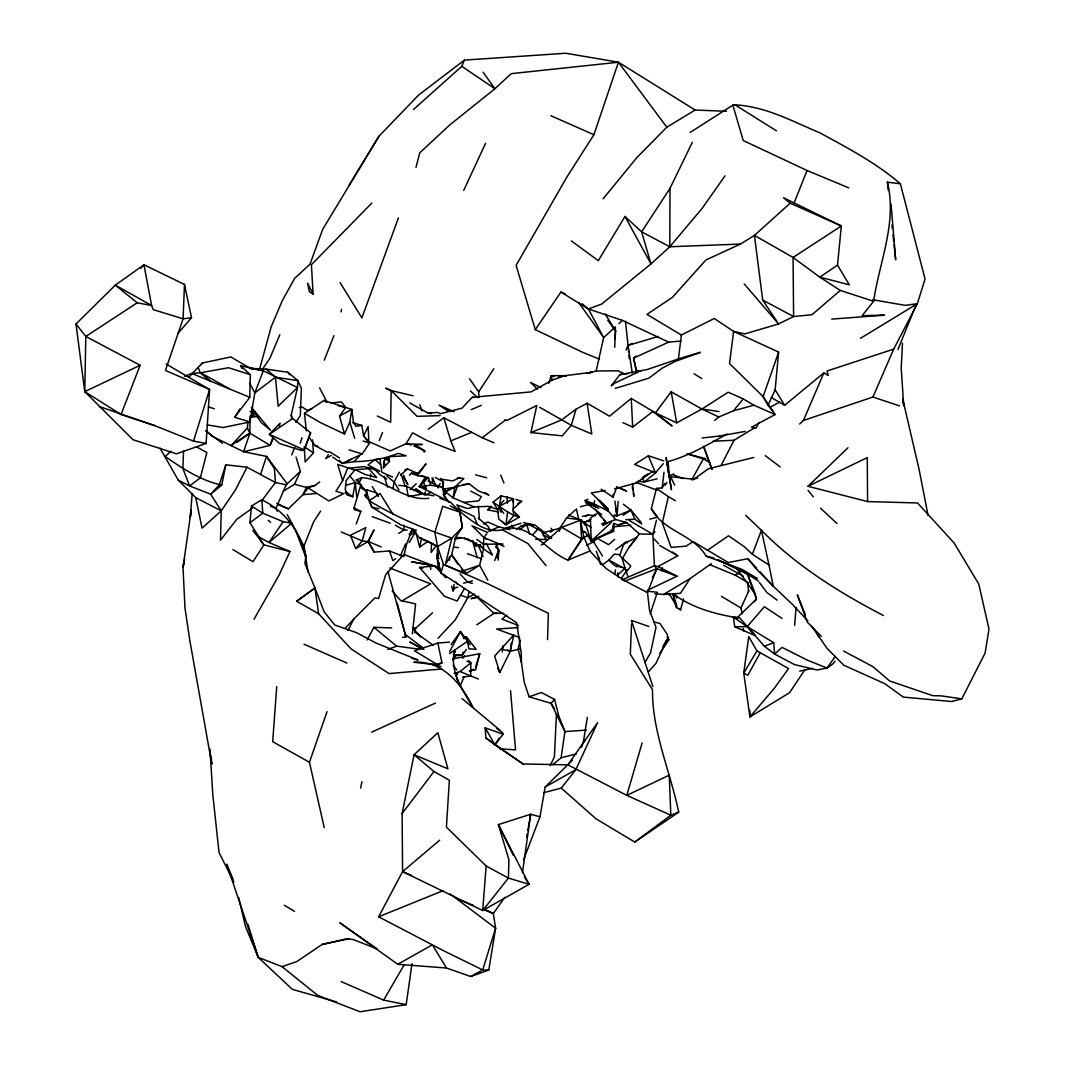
<?xml version="1.0" encoding="UTF-8"?>
<svg xmlns="http://www.w3.org/2000/svg" width="1065" height="1065" viewBox="0 0 1065 1065"><rect width="100%" height="100%" fill="white"/><g stroke="black" fill="none" stroke-linecap="round" stroke-linejoin="round"><path stroke-width="1.5" d="M599.542 359.224L582.688 352.329L535.282 329.644L560.936 292.063L588.426 308.996L601.619 304.111L650.968 263.934L669.805 246.761L670.005 188.345L692.357 142.271M250.049 416.042L249.876 433.189L243.592 451.746L211.975 436.184L206.317 430.779M493.854 368.743L478.664 391.84L478.944 397.312M462.569 677.18L470.677 675.969L470.876 662.816L468.547 660.58M370.607 477.107L370.66 474.058M413.113 395.794L391.174 390.575L385.743 388.246L391.174 390.575L390.655 422.299L377.303 416.016M166.193 364.07L209.592 389.51L206.104 443.453L176.431 453.823L133.045 439.738L84.761 391.627L85.812 336.46L76.001 324L115.3 285.154L143.975 264.772L184.485 284.462L191.514 317.716L177.682 333.718M513.21 510.801L513.437 498.74L501.109 495.851L493.028 502.201L497.621 509.416L498.793 519.094L506.008 524.792L519.48 516.964L513.21 510.801L513.889 515.46L506.008 524.792L507.579 511.866L493.028 502.201M191.154 374.561L202.363 362.992L230.812 356.948L250.262 368.33L263.321 370.766L254.801 392.932L249.956 421.966L234.686 417.28L249.782 397.298L250.302 374.654L240.584 365.734L263.321 370.766L297.508 387.58L291.238 414.991L291.477 418.172M296.043 457.045L300.37 471.382L286.152 484.761L275.436 482.525L247.027 467.215L235.365 490.086L221.227 510.867L220.495 540.155L236.789 519.307L252.512 508.125M554.599 708.891L551.031 703.326L529.079 696.79L524.233 682.279L521.437 662.483L521.264 653.204L516.618 622.719L440.977 572.917L437.183 558.419L437.542 546.611L434.879 532.407L442.694 506.301L459.907 512.172L462.33 527.361L455.54 537.572L451.68 554.812L445.543 564.077L451.84 538.065L462.33 527.361L459.827 511.599C471.981 520.772 485.786 533.964 502.214 529.691C529.824 520.905 545.466 551.271 567.991 560.123L589.943 551.004L606.185 568.617L625.168 580.931L647.493 592.619L649.57 610.471L656.013 627.325L650.555 652.805L644.897 662.55M547.543 639.612L548.355 613.294L487.757 583.766L443.453 564.357L437.542 546.611L431.192 542.817M631.545 624.063L630.32 654.203L652.499 689.721C652.113 731.935 670.284 771.353 678.698 812.156L634.767 842.056L596.081 818.852L561.268 788.113L543.776 792.666M183.526 451.028L182.9 468.48L189.61 485.946L210.684 494.213L221.227 510.867L202.03 528.134L195.76 497.648L178.281 480.182L159.99 448.099M184.485 284.462L183.087 318.821L165.421 370.46L209.592 389.51L193.511 441.123L154.571 425.561L99.471 406.59M404.061 525.178L403.848 530.011L398.63 533.459M483.71 543.523L483.43 549.487L479.609 565.235L487.823 580.305M556.436 714.069L554.426 756.776L550.192 765.722M431.551 543.27L431.099 552.429L435.851 546.225M502.88 543.975L483.483 544.268L483.816 537.479L486.772 533.791M902.468 343.236L901.216 368.051L903.706 405.725L902.721 398.976L919.202 469.905L928.028 515.34M614.731 347.23L615.477 327.754M276.727 686.566L272.68 741.706L309.449 762.26L324.226 827.625M601.153 489.248L613.054 497.209L613.28 494.253M618.179 501.349L617.074 515.819L613.839 515.993M794.663 625.301L796.034 607.423M486.159 865.991L482.698 910.535L402.597 871.609L402.117 813.54L414.072 754.752L437.861 732.733L447.886 768.797L414.072 754.752L433.961 771.526L449.35 780.232L446.421 827.132L486.159 865.991L508.404 878.079L529.065 884.309L482.698 910.535L508.404 878.079L508.91 859.708L498.393 824.603L530.689 814.259L539.955 816.788L545.187 786.995L572.477 760.17M615.024 339.123L615.663 331.042L605.266 314.029M498.021 558.22L498.7 550.059L496.423 545.147L499.698 544.148L502.64 545.04M192.246 493.361L190.182 517.417L191.247 512.545M586.269 545.4L593.578 541.859L597.225 538.264L613.6 531.408L614.012 526.776L630.773 525.258M254.003 619.284L279.097 575.047L289.973 551.51L263.84 544.881L249.942 522.715L251.447 506.035L261.804 499.711C285.713 511.852 299.518 530.809 306.201 556.569M398.35 453.384L406.204 455.807L389.178 456.659L389.457 461.425L383.427 467.801L384.785 458.429M773.257 411.716L767.985 405.326L775.147 389.817L778.635 352.089L733.639 331.428L714.256 318.475L681.374 335.036L678.432 358.798L700.464 352.329L675.037 361.488L662.19 368.157L648.904 378.142L615.29 388.366M412.381 633.848L415.603 603.882L400.72 600.567L392.213 591.008M438.673 566.048L438.354 569.296L439.046 568.058M681.374 335.036L646.974 314.401L672.548 297.228L705.922 259.953L740.495 244.058L754.419 235.405L793.066 257.45L819.784 277.14L849.311 284.808L837.516 265.158L841.337 225.98L783.56 197.77L790.203 203.175L841.337 225.98L793.066 257.45L793.598 316.531L778.568 323.96L744.834 333.891L733.639 331.428L729.538 363.551L763.126 396.659L775.147 414.525L751.437 427.251L756.07 428.05L759.052 422.366M559.431 531.249L559.817 527.974M480.621 544.561L476.002 546.092L476.348 542.817M498.247 560.057L498.7 550.059L495.425 546.598M511.24 643.154L510.295 651.261L499.765 672.561L497.674 668.274M273.386 437.901L270.111 445.356L249.876 433.189L247.36 427.97L248.092 421.7M657.438 516.698L651.341 508.804L656.413 488.449L662.15 487.837L663.988 472.274M654.882 531.861L652.858 534.271L639.306 533.938L626.633 522.569L615.543 519.507L608.328 511.12L594.163 503.878L594.536 500.776M799.669 424.016L803.436 420.462L872.927 397.032L893.681 349.134L917.351 303.685L925.059 279.083L900.378 183.766L887.385 182.168C897.382 222.226 879.384 261.963 873.606 301.288L862.144 315.653L884.429 315.16L831.738 319.101M432.204 482.804L432.803 478.172L435.132 484.335M238.746 897.702L245.483 926.483L258.196 957.329L282.025 966.634L317.809 995.469L360.077 1011.75L406.191 1004.668L411.969 963.679M522.449 872.688L530.689 814.259L527.814 830.514M383.427 467.801L384.558 459.987M439.299 562.826L438.354 569.296L437.143 556.063L438.141 551.244M502.161 652.073L503.093 645.55M576.258 753.927L561.109 757.787L564.929 731.615L558.792 716.026L554.532 699.359L541.379 692.53L529.079 696.79M366.893 489.7L365.788 497.169L365.042 495.145L367.452 493.082M454.822 486.878L453.118 497.861L474.071 506.887L488.529 506.381L497.621 509.416M591.727 538.078L591.248 541.153L612.348 530.437L614.172 524.206M612.348 530.437L613.373 523.953M388.805 460.2L389.311 457.031M587.334 717.504L583.221 742.917L567.938 764.843L523.048 763.978L496.237 745.793M304.497 413.313L321.191 422.978L344.528 434.014L349.786 422.099L351.849 409.426L324 400.44L304.497 413.313L306.307 430.899M282.025 966.634L296.895 961.522L322.083 944.469L347.403 938.664L353.234 939.556L377.05 948.888L339.855 922.783L397.738 964.291L446.475 968.005L470.703 976.525L488.782 970.069L495.624 928.214L493.321 913.53L504.77 897.316M501.109 495.851L499.352 506.288L513.437 498.74L512.758 501.841M661.831 570.867L662.377 567.658M451.627 586.136L452.998 590.915L454.116 584.472M526.656 837.01L527.242 833.762M341.026 311.912L341.492 309.343M345.233 492.736L347.576 495.025L352.715 496.796L355.284 482.618L350.092 476.148M392.945 488.569L394.143 482.046L399.255 472.181M614.651 574.501L615.557 569.828M184.338 560.656L183.007 567.352L184.991 608.128L189.943 641.236L211.829 764.191L211.136 756.11M225.847 464.793L219.177 485.054L210.684 494.213L221.746 485.068L225.847 464.793L247.027 467.215M184.644 559.298L183.007 567.352L191.234 510.082M463.022 652.02L462.37 655.135L454.143 655.814M427.731 541.486L419.663 547.117L421.607 537.852M360.582 788.087L361.967 781.67M775.147 414.525L753.86 405.206L743.224 398.882L728.194 392.213L701.928 409.053L676.701 422.832L655.454 412.887L631.252 398.416L609.539 416.202L587.121 403.236L576.085 409.16L571.266 425.281L562.307 435.865L530.889 432.59L536.827 405.432L506.9 420.462L505.209 419.57M586.722 373.189L596.174 371.019L603.655 337.618L615.384 326.862M656.413 488.449L668.354 496.649L662.323 522.915L671.083 547.397L686.033 546.159L693.169 541.619L728.26 562.546L747.816 558.712L756.669 568.284M345.739 485.267L355.284 482.618L360.809 484.695L354.246 507.299L354.259 509.709L360.862 511.386L356.269 523.874M469.212 591.661L467.695 597.838L455.181 619.976L438.061 638.268M414.644 632.69L415.776 628.097L432.55 612.828M520.346 639.919L518.109 648.865L521.437 662.483M452.731 658.876L479.743 653.684L475.629 669.872L469.425 670.764M647.36 590.343L677.034 576.192L656.786 568.723L654.429 565.768L652.858 534.271L656.493 520.186M415.976 167.338L419.783 152.788L449.656 125.031L494.932 88.741L511.24 73.658L618.446 62.223L695.112 110.014L726.45 111.292M672.907 594.35L676.208 606.983L680.508 610.059L683.57 598.836M279.283 426.213L280.135 423.138L269.339 434.374L279.709 443.612L301.502 450.468L304.177 449.949L310.621 432.789L292.662 418.505L291.238 414.991M440.977 572.917L443.453 564.357M642.128 742.904L626.792 795.369L670.83 815.204L678.698 812.156M575.313 509.975L566.726 517.776L559.764 528.253L543.829 532.58L543.177 534.776L546.491 540.181M496.45 557.581L498.7 550.059L494.719 560.563M548.808 383.307L551.098 375.639L564.716 375.692L591.794 372.297L586.975 373.322M475.629 666.983L479.743 653.684M259.421 369.755L271.149 326.888L282.238 300.769L294.579 278.458L310.022 264.16L322.668 229.388L378.98 136.2L418.478 95.171L464.367 60.119L565.821 53.25L618.446 62.223L666.81 127.201L636.857 157.633L603.083 198.822M650.302 613.76L657.318 592.273L647.507 591.221M300.197 443.373L302.034 437.782M260.739 473.912L266.53 456.392L243.592 451.746L270.111 445.356L273.252 436.504M535.282 329.644L516.112 265.345L566.766 177.256L593.897 134.722L618.446 62.223M416.375 530.37L400.799 524.845L371.898 507.233L366.746 492.656L359.185 482.764L361.834 477.626C385.517 479.21 403.848 501.189 428.756 498.327M437.183 558.419L438.194 555.464M309.449 762.26L327.022 711.686M778.635 352.089L763.126 396.659L767.985 405.326M449.443 642.128L437.861 643.074L414.458 650.795L437.928 664.959L413.886 662.244C442.321 660.233 461.904 684.223 472.927 707.453C462.729 690.293 449.017 670.604 454.768 649.876M627.165 542.91L625.887 542.298L623.944 543.523L619.657 555.611L630.786 565.941L626.327 572.291L627.924 576.152M424.19 494.879L425.348 491.764M613.054 497.209L617.061 486.425M581.45 747.404L583.061 743.077M457.804 485.467L453.118 497.861L445.37 491.817L449.004 489.381M398.416 217.912L361.887 317.903L340.094 282.598M807.869 620.935L792.493 604.467L773.27 586.229L768.983 565.009L752.369 554.253L761.448 530.317L745.766 515.34M523.527 860.014L539.955 816.788M413.886 530.33L411.276 531.994L406.684 543.935L403.702 556.569L389.484 550.951L374.188 552.109L368.117 541.579L362.22 540.913L341.213 531.954M154.571 425.561L121.024 414.525L140.141 365.255L85.812 336.46L137.212 302.793L151.603 305.509L153.24 309.635L183.087 318.821L191.514 317.716M310.621 432.789L304.177 449.949L269.339 434.374L292.662 418.505M647.493 592.619L656.786 568.723L625.168 580.931L623.078 580.172M324.266 360.21L333.931 335.661M379.286 440.577L382.508 432.443M793.957 203.322L807.057 170.493L743.224 140.527L732.866 105.115L735.05 104.876C765.575 106.367 792.44 121.397 820.023 132.899C847.846 148.075 876.229 162.998 900.378 183.766M308.051 572.171L303.951 546.065L313.736 521.624L320.632 511.08M439.02 558.646L437.143 556.063L438.367 553.028M283.41 491.125L294.552 484.216L308.051 487.916L328.819 500.909L343.822 493.614L335.914 491.258L342.65 480.595L347.563 468.387L364.217 466.616L379.872 471.236L367.997 464.952L375.04 459.508L379.939 458.656L381.869 472.314L392.652 477.08M897.941 349.586L915.913 305.229M460.333 685.793L464.007 676.847M291.704 454.928L294.859 447.367M413.5 109.469L461.784 66.323L464.367 60.119M279.815 334.73L269.884 358.306L262.562 369.076M803.436 420.462L823.831 372.91L828.211 375.426L826.999 371.006L893.681 349.134M277.193 511.28L276.021 508.245L286.152 484.761M400.373 555.823L405.605 543.882M437.143 556.063L438.447 553.134M626.047 349.906L628.03 345.446L625.475 321.284M294.552 484.216L300.37 471.382M673.732 473.965L669.818 475.642M742.172 613.813L740.96 607.982L748.921 590.529M653.577 621.814L659.954 623.464L667.103 634.154L668.807 639.919L666.81 639.812L655.973 663.375L648.425 671.815M561.268 788.113L575.832 769.675L597.585 722.616L583.221 742.917L584.858 740.282M463.741 190.329L485.573 143.336M652.419 577.656L656.786 568.723M368.117 541.579L373.908 530.117L368.117 541.579L355.75 548.542L350.398 535.269L365.828 527.614L362.22 540.913L355.75 548.542M811.583 626.047L827.092 648.399L843.746 665.199L884.855 683.717L903.293 697.096L951.657 701.516L961.802 698.866L985.098 653.111L988.999 629.122L978.775 584.059L954.12 543.017L917.524 502.96L867.576 501.575L807.976 486.292L847.966 447.753M721.125 465.325L734.038 440.271L754.872 427.624M347.936 630.374L353.833 619.005L374.96 597.851L378.607 598.557L385.676 574.607L403.875 554.466L439.912 568.297M488.782 970.069L482.711 969.962L444.052 950.965L378.621 916.779L402.597 871.609L439.699 840.178M367.132 639.959L373.921 627.298L391.707 627.937M449.643 651.62L460.493 631.505L470.224 644.698M410.797 531.901L412.315 529.105M691.718 479.862L703.273 458.948L709.862 462.316M760.144 653.005L747.79 675.29L743.756 673.08L748.748 636.59L756.935 650.888L788.593 668.554L773.962 688.709L749.933 716.931L743.756 673.08L756.935 650.888M665.292 485.187L666.863 482.432M662.896 646.601L666.81 639.812M464.473 588.479L457.191 601.019L444.385 596.267L419.597 567.459L433.229 566.008M341.213 981.611L383.626 1000.102L404.234 964.73M639.306 533.938L628.763 547.65L622.213 558.766L626.327 572.291M437.715 487.584L440.178 483.404M409.173 542.578L415.656 531.701L419.663 547.117M740.495 244.058L669.805 246.761L641.623 231.837L624.982 216.461L598.29 260.685L571.412 240.93M378.98 136.2L349.134 185.057M452.918 660.1L455.501 655.867M234.686 417.28L239.865 409.027M662.15 487.837L664.8 483.616M499.192 738.178L494.892 744.874L485.84 737.912L485.174 727.808L503.079 734.264L494.892 744.874L485.174 727.808M444.265 499.019L419.291 486.599L425.601 476.867L420.888 475.669M452.998 590.915L455.088 587.707L457.79 587.214M670.005 188.345L641.623 231.837L650.968 263.934L624.982 216.461M711.287 563.731L690.08 578.575L680.455 593.298L663.562 594.456L654.895 593.751M804.914 669.645L789.631 692.663L749.933 716.931L749.866 710.408M295.79 422.352L300.29 415.656L301.382 388.312L297.88 380.618L287.883 372.244L266.25 369.156L250.262 368.33L253.51 369.009M659.728 653.417L668.807 639.919L667.103 637.11M332.719 457.218L342.198 463.395L362.246 453.943L369.528 443.147L363.604 435.771L361.767 425.441L352.409 422.539M621.734 577.802L627.019 570.001L624.29 569.069M289.973 551.51L269.006 542.471L291.704 523.221L283.144 521.69L269.006 542.471L259.048 537.08L253.017 530.37L263.84 544.881L253.004 561.694L232.876 549.58M455.94 676.222L457.71 673.626M328.353 454.702L325.69 458.589L331.268 455.394M724.999 175.871L702.021 208.514L669.805 246.761M835.186 656.493L827.052 668.035L817.081 669.991L794.53 664.6L774.614 654.096L764.351 646.242L739.483 617.607L733.359 617.154L734.757 626.779L755.471 635.712L747.204 626.633L733.359 617.154M257.823 416.601L251.247 416.987L255.001 411.702M451.134 644.618L460.493 631.505L463.235 637.016M344.528 434.014L339.509 416.069L345.699 407.469L341.439 401.878L330.749 403.089M189.037 377.383L191.9 373.495L199.954 372.803M753.86 405.206L733.466 410.81L718.808 416.987L701.928 409.053L671.19 391.787L655.454 412.887L672.028 425.96L652.925 411.436L632.677 427.078L622.918 422.659M261.324 501.282L275.436 482.525L274.424 468.826L266.53 456.392L287.164 483.79M402.117 813.54L433.961 771.526M834.987 661.219L832.99 663.841L827.052 668.035L807.683 660.327L782.043 647.36L774.614 654.096L773.709 642.661L747.204 626.633L734.757 626.779M200.952 364.816L202.363 362.992M677.873 359.118L647.161 369.542L619.883 374.64L611.31 385.756L614.864 383.067L641.13 370.673M754.366 601.698L756.39 599.169L755.844 596.187M498.66 512.025L487.823 509.855L490.752 506.208M466.43 649.41L462.37 655.135L454.436 654.775M628.763 547.65L637.083 537.306L623.944 543.523M733.466 410.81L743.224 398.882M448.977 502.4L444.558 496.583L442.361 486.971L430.593 485.241L419.291 486.599L427.132 477.067M445.37 491.817L454.742 487.198L463.861 478.531L457.404 477.759M359.491 455.847L353.886 461.678L342.198 463.395L339.455 460.373M663.735 460.865L648.385 455.767L634.594 464.407L655.454 472.86L663.295 463.674M417.733 474.87L411.436 473.259L417.746 473.512L426.027 463.887L417.373 475.656L411.436 473.259L409.493 475.296M747.204 626.633L764.351 606.717L781.95 618.366M462.636 658.223L464.739 655.787M554.532 699.359L551.031 703.326L564.929 731.615L586.416 730.084M140.726 268.42L143.975 264.772L151.603 305.509L115.3 285.154L137.212 302.793M501.082 512.332L498.593 506.274L503.878 500.43M532.793 534.683L538.304 528.666M409.053 534.43L411.276 531.994M231.145 445.583L247.36 427.97M313.43 452.984L305.162 461.944L304.217 446.634L313.43 452.984L312.511 439.872M345.1 628.417L353.833 619.005M564.716 375.692L552.296 380.085L531.036 391.88L472.154 397.338L461.997 408.161L440.391 413.659L437.449 412.448L428.09 413.1L409.732 402.903M453.291 654.083L455.567 651.7M371.831 203.042L311.419 264.706L313.083 294.033L309.289 291.704L307.599 283.144L313.083 294.033M541.273 545.054L543.43 542.884M419.291 486.599L428.17 477.732M410.251 489.554L416.189 483.763M277.566 504.411L288.335 508.844L302.953 494.666L308.051 487.916L314.827 485.52L319.7 481.926M736.913 617.98L756.39 599.169L747.577 574.168L740.601 570.321M611.283 522.396L591.248 541.153L585.484 532.247L582.355 531.302M618.911 323.627L622.426 320.405L668.687 342.131L680.948 341.08M400.44 475.323L407.456 468.906L417.746 473.512M513.144 508.964L521.597 501.296L515.913 499.458M790.203 203.175L754.419 235.405L762.713 300.104L778.568 323.96L744.235 283.942M617.514 575.113L625.048 568.364M542.817 544.148L561.788 527.321L580.478 520.226L583.78 536.72L589.943 551.004M171.039 451.294L165.181 456.472C182.448 468.507 201.005 480.688 221.746 485.068M648.399 473.659L643.1 476.88M614.638 539.423L608.581 544.668L597.225 538.264M873.606 301.288L840.272 290.439L811.956 314.734L793.598 316.531L762.713 300.104M464.087 638.8L466.403 636.817L476.162 649.344L468.946 648.785L466.403 636.817L463.515 638.374M506.794 615.064L501.988 619.124L518.575 625.554M636.071 356.029L633.582 358.093L636.684 372.257M771.206 397.458L784.625 405.286L823.831 372.91M552.708 764.737L561.109 757.787M487.823 509.855L491.631 506.754M714.495 420.475L718.808 416.987M454.049 673.519L460.107 671.522L470.876 662.816L466.923 661.205M655.614 472.873L644.245 482.006L637.842 481.327M519.733 529.678L526.643 524.299L529.704 534.257M625.887 542.298L615.65 549.753M409.972 535.549L415.15 531.581M428.197 429.248L443.799 417.786L482.219 437.728L505.555 419.943M693.009 479.849L708.305 468.8L753.807 457.444M442.108 668.98L389.071 673.586L351.117 648.971L318.621 613.733L296.682 601.259L314.934 588L324.186 611.909L334.836 625.022L356.269 632.57L376.171 643.1L418.092 660.047L411.782 658.21M634.767 842.056L670.83 815.204L669.259 775.16L626.792 795.369L567.938 764.843M249.942 522.715L262.802 513.17L261.804 499.711M576.085 409.16L561.375 420.049L530.889 432.59M602.936 525.657L606.624 522.942L615.543 519.507M582.901 538.637L588.053 534.856M602.297 564.969L608.9 560.137L614.186 554.186L619.963 554.665M296.682 601.259L314.934 588L304.936 563.412L305.722 557.022L296.057 531.502M395.554 558.726L392.879 560.656L389.484 550.951M580.345 523.581L582.795 521.823L591.421 527.574M236.816 442.401L249.876 433.189L230.799 445.463M516.365 529.478L520.945 526.243L526.643 524.299M598.224 512.611L590.369 518.029L591.248 541.153L585.87 524.965M707.306 550.405L728.513 535.788L744.169 546.611L752.369 554.253M550.405 532.234L552.735 530.636L551.071 528.24M624.17 543.816L621.88 545.387L624.516 544.148M449.457 653.564L467.269 641.503M837.516 265.158L819.784 277.14L840.272 290.439M476.787 624.782L493.907 613.413L497.062 612.841M623.012 515.314L630.973 510.135L641.13 522.382M652.898 471.302L635.965 483.124L614.558 488.808M690.147 132.446L732.866 105.115M727.102 434.041C708.092 444.331 689.428 455.767 668.181 461.518L669.1 475.083M368.69 468.613L376.744 477.573L364.976 474.444L355.43 469.772L368.69 468.613L371.206 467.042M517.803 503.678L521.597 501.296M860.427 338.364L917.351 303.685L905.223 305.349L872.701 299.731M666.81 127.201L695.112 110.014M663.562 594.456L690.08 578.575M401.904 600.966L430.606 583.833L389.737 567.991M605.013 524.26L607.689 522.675M413.366 490.579L415.962 489.075L425.587 494.945L431.072 492.216M545.187 786.995L575.832 769.675M397.738 964.291L432.39 944.828L446.475 968.005M601.499 524.126L605.639 521.81L594.842 508.937M474.604 594.017L467.695 597.838L460.32 594.936M470.703 976.525L482.711 969.962L495.624 928.214L450.082 893.894M469.492 671.549L473.752 669.233M622.027 579.786L654.429 565.768L657.89 566.593L677.753 555.823L672.481 552.069M339.509 416.069L351.849 409.426L353.46 422.379L355.856 426.226L361.767 425.441M769.609 407.482L779.726 402.064M439.286 664.254L441.975 662.843L437.861 643.074M347.896 460.932L351.543 459.148M807.976 486.292L867.256 457.617L867.576 501.575M76.001 324L84.761 391.627L140.141 365.255M632.437 343.343L628.03 345.446L628.63 352.022M251.247 416.987L254.216 415.59M668.687 342.131L633.582 358.093L636.75 372.457M371.738 732.108L435.412 703.126M580.505 520.945L584.885 522.036L590.942 519.294M709.583 564.583L734.917 575.007L739.27 573.063M459.974 477.639L452.652 480.901L440.883 479.17M589.89 503.239L585.071 500.523L587.933 499.272M667.675 594.163L669.179 593.524M359.185 482.764L356.256 480.009L361.834 477.626M489.993 530.689L498.886 526.909L505.036 528.253L521.065 523.261M585.484 516.232L588.426 514.994L595.628 515.62M471.223 409.639L481.3 405.379M483.577 523.953L488.036 522.076L498.886 526.909M404.74 470.024L407.456 468.906M363.032 440.99L369.528 443.147L363.604 435.771L368.131 426.586L368.849 441.589L390.163 450.921L406.124 443.706L412.621 432.829L426.825 440.484L455.141 451.414L450.815 440.883L471.436 432.443M641.729 524.007L634.913 519.267L630.973 510.135L617.074 515.819L614.345 514.874M378.621 916.779L443.333 890.593M613.68 523.301L618.193 525.058L625.368 522.223M764.351 646.242L773.709 642.661M387.873 649.384L396.619 646.162L420.316 649.317M184.418 376.238L191.9 373.495L249.782 397.298M397.951 453.49C383.839 458.988 369.089 461.438 353.886 461.678M581.929 532.394L584.605 531.462M462.463 571.093L479.609 565.235L465.884 573.742L445.37 565.302M311.952 408.747L307.226 410.331L302.353 407.123L299.238 407.482M478.731 596.28L471.01 598.65L477.506 597.492L493.907 613.413L503.639 613.36M602.71 524.113L606.624 522.942M658.237 336.447L628.03 345.446L632.304 373.163M618.193 525.058L626.633 522.569M430.38 663.974L435.172 664.8L441.975 662.843M472.474 580.878L463.488 583.154M580.358 506.807L589.571 504.331M649.81 519.188L657.598 517.111M474.071 506.887L467.562 508.577L456.818 504.863L460.599 510.241M657.038 478.824L644.245 482.006L642.248 477.653M520.945 526.243L530.144 523.967M584.885 522.036L590.463 520.678M519.973 648.971L510.295 651.261L502.347 649.357M582.355 516.365L588.426 514.994M799.722 671.15L812.395 668.367M488.396 530.956L494.706 529.611M322.083 944.469L348.761 938.811M249.956 421.966L223.024 427.544L207.289 424.895M616.249 566.7L619.284 566.087M455.181 486.678L469.279 483.896L478.331 490.898L488.875 495.012L484.708 492.616M454.489 539.183L460.945 537.932M719.394 436.051L745.207 431.405M314.827 485.52L306.534 487.184L302.953 494.666L316.345 493.521M408.228 496.57L422.166 494.107L406.431 486.173L398.896 485.321M605.24 490.472L591.248 492.949L608.235 509.137L608.328 511.12M454.742 487.198L442.707 489.288L443.453 481.979L440.471 478.478M697.562 478.212L691.984 479.09L669.206 476.588M619.883 374.64L628.124 373.682M702.181 437.968L722.629 435.678M402.424 637.389L405.925 637.016L387.953 571.532M463.621 502.4L478.704 500.87L481.327 496.649L470.797 491.191M462.956 484.522L469.279 483.896M518.122 627.631L496.583 629.016L519.68 637.536M713.111 441.203L734.038 440.271M558.606 376.451L566.38 376.131M625.767 519.653L634.913 519.267M440.138 415.616L417.107 416.348L391.174 390.575M496.476 544.215L499.698 544.148L503.945 546.465M596.174 371.019L617.886 370.806L623.757 373.469M535.615 539.329L546.545 539.529M407.176 530.144L403.848 530.011L395.275 525.191M499.605 748.762L515.553 749.893L510.534 690.679M455.54 537.572C470.743 536.587 480.794 547.663 492.429 555.025L486.239 543.403M453.703 547.21L458.456 547.61M567.379 518.122L581.703 519.84M472.154 397.338L473.898 397.525M415.962 489.075L420.462 491.977M412.474 627.724L415.776 628.097M308.557 436.69L315.267 445.716L317.796 446.022M500.79 509.256L497.661 508.857L500.59 509.549M701.928 409.053L719.088 411.569M961.802 698.866L941.367 695.884L932.66 695.645L889.581 680.948L872.874 666.623L843.653 651.061M417.373 475.656L425.601 476.867M428.09 413.1L431.365 413.633M423.843 494.16L433.948 495.811M635.872 370.34L640.584 371.126M362.246 453.943L349.04 449.856M433.189 565.568L411.516 561.761L428.676 564.849M625.461 568.098L622.932 567.645L608.9 560.137L614.039 565.169L621.907 567.459M193.511 441.123L206.104 443.453M383.626 1000.102L406.191 1004.668M523.621 522.662L535.043 525.072L551.643 538.384M378.98 508.751L371.898 507.233L368.557 499.831L365.042 495.145M419.597 567.459L422.845 568.164M338.204 405.792L345.699 407.469M435.904 485.494L442.361 486.971L443.453 481.979L435.239 477.386M454.076 411.676L438.953 405.099L447.593 410.651L450.815 411.396M467.349 553.694L481.553 558.766M738.085 617.94C715.014 614.026 692.223 607.995 673.08 593.831M665.159 593.631L669.818 594.763L676.461 605.958M528.24 524.686L533.019 525.87M651.341 508.804C663.362 531.595 693.169 534.031 706.188 556.17L714.202 558.18M411.356 445.037L406.124 443.706L422.432 444.478L415.084 444.824L425.228 451.187L424.043 452.026L424.096 450.482L413.819 445.876M705.815 458.656L686.938 453.797L703.273 458.948M475.576 474.884L486.732 477.799M472.367 583.42L467.828 582.182L460.04 573.942M447.593 410.651L450.641 411.489M336.513 1001.925L292.343 989.358L258.196 957.329L226.699 864.114L232.982 879.038M208.381 406.87L214.305 408.734M435.172 664.8L441.176 666.69M250.302 374.654L228.536 367.731L200.646 372.723L210.524 381.456L200.646 372.723L229.561 388.898M364.217 488.968L361.115 487.983L366.68 491.045M367.319 489.953L376.624 492.909L378.248 495.332M464.473 538.171L469.146 539.675M505.782 528.413L509.935 529.744M872.927 397.032L899.592 405.911M582.142 303.778L588.426 308.996L622.426 320.405M372.244 516.671L390.243 523.221M635.778 482.245L656.919 490.206M648.865 626.46L631.452 620.402L652.845 686.566M706.188 556.17L741.959 569.336L757.521 578.561M666.916 593.724L669.818 594.763M553.946 376.651L551.098 375.639L552.296 380.085M673.04 474.79L683.49 478.558M250.102 411.37L254.588 413.007M270.337 506.168L276.021 508.245M585.071 500.523L594.163 503.878M439.872 498.194L450.495 502.147L458.762 510.681L450.349 505.902M457.364 508.471L474.005 516.365L477.2 524.033M459.587 899.858L473.379 905.45M482.578 909.177L493.321 913.53L485.973 909.963M411.569 528.533L419.464 537.772L429.914 542.058M470.69 675.889L478.385 679.057M568.564 515.007L578.654 519.214L582.795 521.823L585.297 525.351M807.057 170.493L848.752 187.866M283.144 521.69L262.802 513.17L251.447 506.035M487.757 532.553L472.008 525.764L483.816 537.479L499.698 544.148M464.021 538.238L472.833 541.965L477.293 557.754M460.107 671.522L470.677 675.969M619.218 487.983L626.579 491.098L619.231 487.823M482.219 437.728L493.96 442.8M393.025 514.382L380.032 493.454L369.249 500.723C395.035 516.605 423.164 528.466 451.84 538.065L437.542 546.611L419.464 537.772M560.936 292.063L565.409 294.02M402.597 871.609L411.662 875.536M733.479 566.726L717.264 559.578L747.577 574.168L758.347 581.011M304.097 644.245L346.91 663.069M550.858 115.712L593.897 134.722M507.433 649.983L510.295 651.261L513.823 634.913L494.666 656.093L499.765 672.561M438.753 567.658L434.746 565.848L445.782 577.749L444.331 574.794M610.844 530.157L613.6 531.408M356.256 480.009L359.078 481.313M288.721 521.85L291.704 523.221M420.608 485.866L426.493 488.662L423.045 481.633M381.23 546.971L368.264 541.433L374.188 552.109M585.683 502.108L598.783 508.351M276.727 503.266L288.335 508.844M540.967 387.633L530.556 382.415L537.399 389.178M657.89 566.593L677.034 576.192M428.237 481.074L436.677 485.294L438.514 487.863M482.365 547.011L478.052 544.841L483.124 556.516M585.803 501.535L597.372 507.393M178.281 480.182L189.61 485.946L200.34 477.812L206.85 452.532L196.812 447.02M195.76 497.648L221.227 510.867M883.497 615.543C839.313 592.633 796.58 565.928 761.448 530.317L768.983 565.009M423.963 649.45L409.772 642.009L422.486 648.944M353.939 507.725L360.862 511.386M502.214 529.691L527.841 543.536L546.065 565.608M315.267 445.716L327.314 452.212L329.924 451.959L339.509 457.937M528.36 524.166L543.829 532.58M723.561 565.222L743.17 576.112M549.979 538.624L543.177 534.776L540.874 529.398M507.579 511.866L513.889 515.46L519.48 516.964L515.74 514.475M461.371 569.815L465.618 572.238M668.354 496.649L675.303 500.656M659.701 545.466L677.753 555.823M734.917 575.007L748.788 583.087M629.242 520.492L652.858 534.271M561.788 527.321L581.623 538.917L583.78 536.72L567.991 560.123L581.623 538.917L580.478 520.226M434.041 565.728L436.783 567.339M539.675 407.296L571.266 425.281L591.807 433.974L587.121 403.236M721.444 596.36L740.96 607.982M284.288 905.25L294.526 911.374M251.46 412.208L254.162 413.899M735.05 104.876L776.425 130.822M694.074 373.762L701.782 378.581M84.761 391.627L121.024 414.525M385.956 459.175L389.457 461.425M780.219 466.936L765.229 455.62M386.662 479.064L379.925 474.591L374.414 469.119M461.784 66.323L494.932 88.741L483.084 72.207M415.417 632.49L433.428 645.417M485.84 737.912L523.048 763.978M483.816 537.479L486.505 539.423M496.649 728.447L502.64 732.827L503.079 734.264M346.045 491.91L352.715 496.796M476.814 539.369L483.483 544.268M777.13 600.128L766.773 592.433L759.292 582.289M205.572 430.766L222.558 443.426M423.151 647.973L405.232 634.447L405.925 637.016L397.272 603.229M585.47 502.361L601.645 514.621M623.398 504.264L630.973 510.135M463.608 571.972L465.884 573.742L451.68 554.812L457.963 564.304M740.268 571.093L736.421 568.018L755.578 594.696L747.577 574.168M324 400.44L326.462 402.437M478.345 518.256L487.663 525.884L490.859 531.049M416.788 490.659L419.33 492.736M386.861 476.042L394.143 482.046L398.976 489.927M462.05 698.547L500.55 730.75M373.921 627.298L396.619 646.162M266.25 369.156L275.462 377.236L297.88 380.618L297.508 387.58L278.151 406.191L275.462 377.236L254.801 392.932L249.569 382.907M470.371 391.015L477.799 397.671M268.327 520.346L270.643 522.462M375.04 459.508L380.724 464.793M820.503 508.191L836.984 523.514M386.542 458.083L388.778 460.2M599.475 500.47L608.235 509.137M821.301 636.324L807.243 622.053L797.366 594.856L805.393 614.798M501.988 521.317L504.477 523.874M676.208 606.983L677.26 608.075M413.26 628.882L421.194 637.123M603.988 520.066L605.639 521.81M654.043 538.917L658.636 543.789M759.997 571.865L773.27 586.229L756.669 569.296L747.816 558.712M598.583 513.956L601.339 517.097M598.131 499.751L607.236 510.588M251.367 407.309L270.55 430.26L261.404 422.712L251.58 408.614M808.095 490.406L813.354 496.862M453.118 665.106L456.765 669.925M607.769 320.339L615.663 331.042M498.593 506.274L503.825 513.397M455.833 581.863L457.697 584.445M443.12 494.293L446.794 499.418M578.748 302.593L603.655 337.618L588.426 308.996M469.532 378.794L478.664 391.84M372.284 486.585L378.501 496.676M287.883 372.244L289.574 374.72M593.578 541.859L602.537 555.983M524.326 876.761L529.065 884.309L498.393 824.603L513.383 855.395M775.147 389.817L784.625 405.286M472.634 540.554L476.002 546.092M403.568 476.854L407.749 484.495M674.717 485.121L668.381 472.194M456.406 678.205L457.95 680.961M287.204 514.541L303.951 546.065M240.584 365.734L242.088 368.596M319.58 387.806L326.955 402.011M405.419 479.822L407.682 484.216M233.901 882.086L219.017 852.559L212.774 794.264L209.978 748.908M674.638 593.671L676.794 597.998L676.608 595.481M596.227 551.231L599.595 559.831M816.895 632.863L818.679 636.963M384.012 462.13L385.317 465.165M347.576 495.025L345.26 489.487L346.165 480.515L354.725 470.118L337.685 464.367L342.65 480.595M648.385 455.767L655.454 472.86M500.75 475.163L503.958 483.017M511.772 525.098L512.917 528.094M198.383 367.984L200.193 372.777M712.179 469.412L703.566 446.315L711.766 469.465M419.796 404.753L422.086 410.93M401.012 473.805L405.139 485.96M680.029 608.621L680.508 610.059M673.04 594.124L676.821 605.879M432.031 477.959L432.936 480.821M384.212 476.215L387.687 487.291M247.905 924.274L258.196 957.329M743.17 628.443L743.982 631.119M443.799 417.786L450.815 440.883M349.786 422.099L354.685 438.274M598.397 557.062L600.54 564.463M403.702 475.176L405.006 479.769M443.519 492.323L444.731 496.876M428.529 477.426L430.593 485.241M576.391 508.884L578.654 519.214M513.024 526.137L513.556 528.613M666.224 457.91L671.469 489.78L666.011 457.963M615.503 507.752L617.074 515.819L614.931 501.096M444.624 488.995L445.503 493.827L444.89 489.021M671.19 391.787L676.701 422.832M406.431 486.173L407.975 495.079M632.197 486.851L632.73 489.953M633.262 493.068L633.782 496.17M617.647 572.824L618.366 577.43M430.154 564.876L430.832 569.522M314.934 588L318.621 613.733M444.877 489.061L445.503 493.827M449.31 557.115L449.67 560.23M632.504 483.39L633.955 496.104M887.385 182.168L888.277 190.422M891.964 225.074L892.324 228.376M893.029 234.979L893.735 241.569M894.081 244.87L895.665 259.727L891.059 204.067M355.284 482.618L356.682 496.836M747.683 582.409L748.549 591.86M628.936 355.324L629.242 358.612M478.385 506.221L479.436 519.387M507.047 496.916L507.419 503.306M631.252 398.416L632.677 427.078"/></g></svg>
